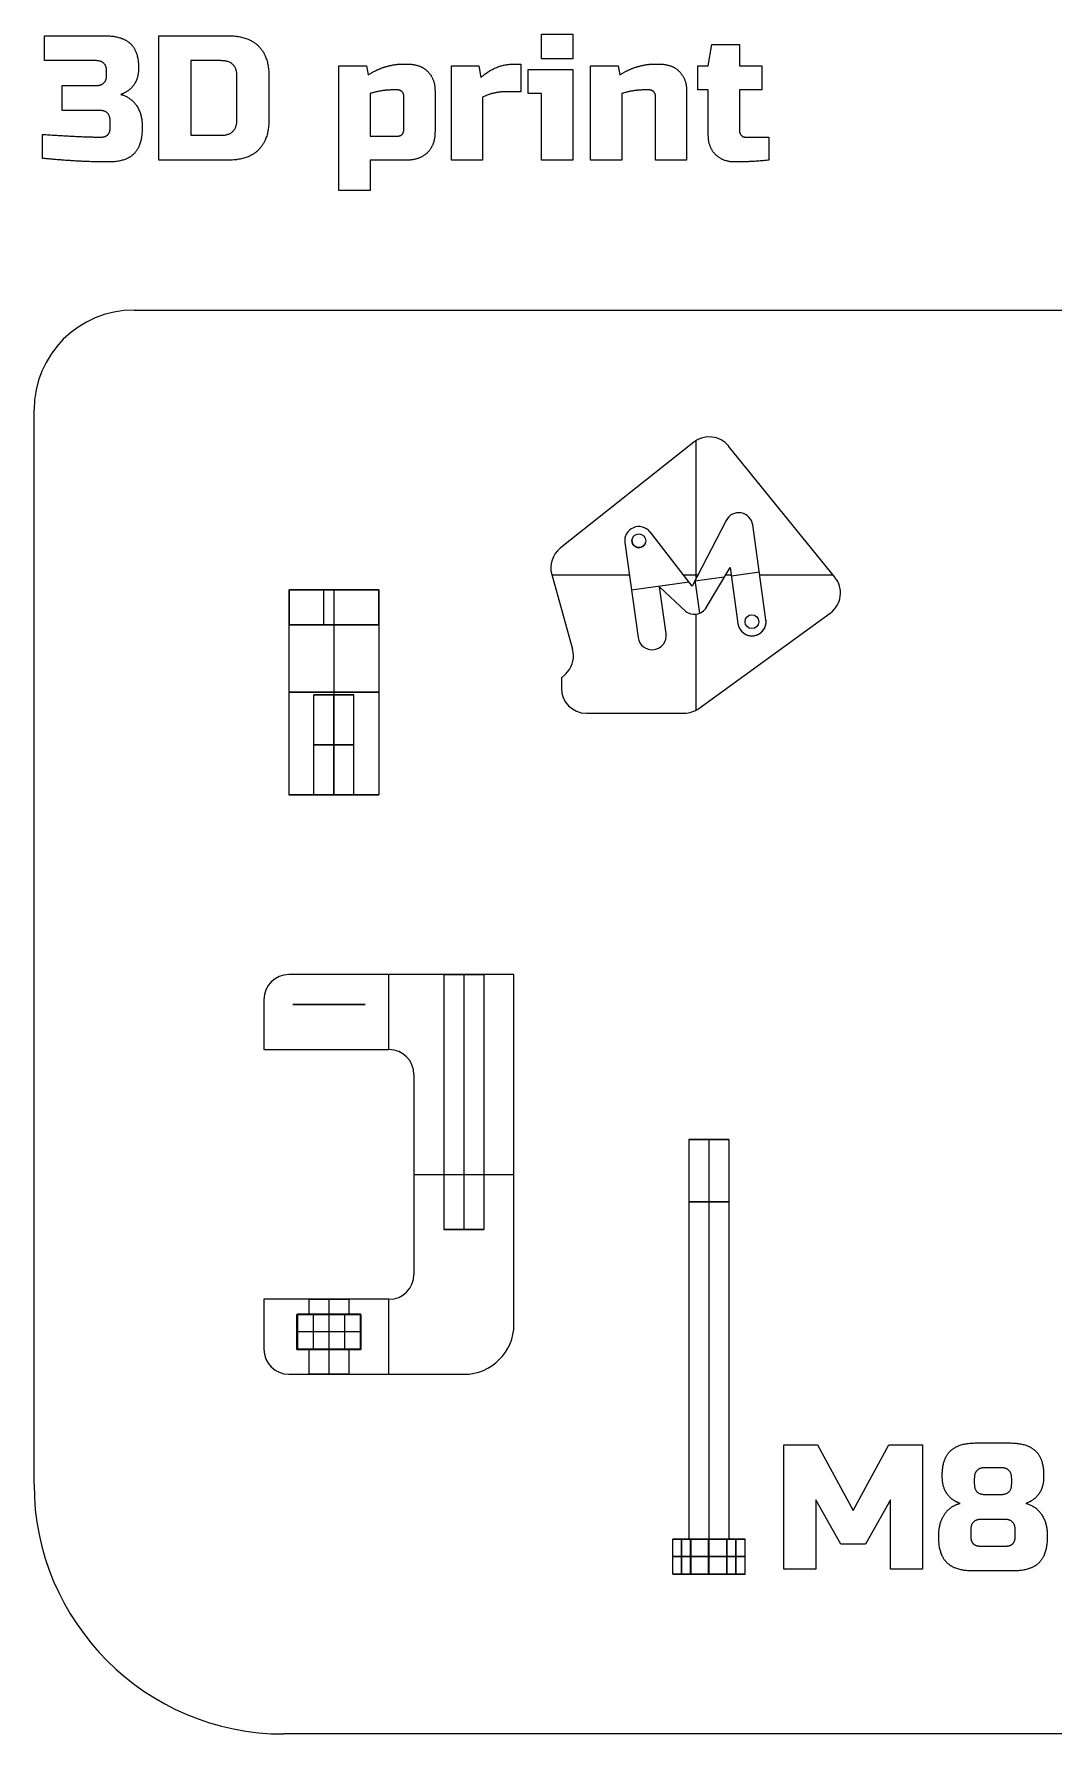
# Model space of a CAD drawing. Header units: millimetres. Extents: x -428 to 298, y -146 to 695.
# Drawn here: x -428 to -224, y -146 to 194.3 of the extents above; entities that cross this region are included whole.
import ezdxf

# ---------------------------------------------------------------- set-up
doc = ezdxf.new("R2010")
doc.units = ezdxf.units.MM
doc.header["$MEASUREMENT"] = 0
doc.layers.add('Predefinito', color=18, linetype='Continuous', true_color=0x000000)

msp = doc.modelspace()

# ---------------------------------------------------------------- linework, layer by layer
at = {"layer": 'Predefinito'}
for p, q in [((-326.47, 194.25), (-320.25, 194.25)), ((-326.47, 189.28), (-326.47, 194.25)), ((-320.25, 194.25), (-320.25, 189.28)), ((-425.93, 188.92), (-425.93, 193.9)), ((-425.93, 193.9), (-413.84, 193.9)), ((-403.05, 169), (-403.05, 193.9)), ((-403.05, 193.9), (-389.18, 193.9)), ((-293.12, 187.85), (-292.4, 192.12)), ((-292.4, 192.12), (-286.89, 192.12)), ((-286.89, 192.12), (-286.89, 187.85)), ((-415.62, 188.92), (-425.93, 188.92)), ((-390.6, 188.92), (-396.65, 188.92)), ((-396.65, 188.92), (-396.65, 173.98)), ((-367, 162.95), (-367, 187.85)), ((-367, 187.85), (-361.49, 187.85)), ((-361.49, 187.85), (-361.13, 186.07)), ((-354.73, 188.21), (-353.13, 188.21)), ((-344.52, 169), (-344.52, 187.85)), ((-344.52, 187.85), (-339, 187.85)), ((-339, 187.85), (-338.65, 185.54)), ((-332.25, 188.21), (-330.64, 188.21)), ((-330.64, 188.21), (-330.64, 182.7)), ((-329.14, 182.34), (-329.14, 187.14)), ((-329.14, 187.14), (-320.25, 187.14)), ((-320.25, 189.28), (-326.47, 189.28)), ((-320.25, 187.14), (-320.25, 169)), ((-316.67, 169), (-316.67, 187.85)), ((-316.67, 187.85), (-311.15, 187.85)), ((-311.15, 187.85), (-310.8, 186.07)), ((-304.39, 188.21), (-302.79, 188.21)), ((-295.25, 183.05), (-295.25, 187.85)), ((-295.25, 187.85), (-293.12, 187.85)), ((-286.89, 187.85), (-282.44, 187.85)), ((-282.44, 187.85), (-282.44, 183.05)), ((-422.38, 178.96), (-422.38, 183.94)), ((-422.38, 183.94), (-415.62, 183.94)), ((-413.48, 186.07), (-413.48, 186.79)), ((-387.4, 177.18), (-387.4, 185.72)), ((-381, 185.72), (-381, 177.18)), ((-360.77, 182.34), (-360.77, 173.8)), ((-355.26, 183.05), (-356.51, 183.05)), ((-354.02, 175.22), (-354.02, 181.8)), ((-347.79, 182.87), (-347.79, 174.69)), ((-338.29, 181.63), (-338.29, 169)), ((-330.64, 182.7), (-333.67, 182.7)), ((-326.47, 182.34), (-329.14, 182.34)), ((-326.47, 169), (-326.47, 182.34)), ((-310.44, 182.34), (-310.44, 169)), ((-304.93, 183.05), (-306.17, 183.05)), ((-303.68, 169), (-303.68, 181.8)), ((-297.46, 182.87), (-297.46, 169)), ((-293.12, 183.05), (-295.25, 183.05)), ((-293.12, 173.98), (-293.12, 183.05)), ((-282.44, 183.05), (-286.89, 183.05)), ((-286.89, 183.05), (-286.89, 174.87)), ((-414.91, 178.96), (-422.38, 178.96)), ((-426.29, 169.36), (-426.29, 174.16)), ((-412.77, 175.4), (-412.77, 176.83)), ((-406.37, 175.76), (-406.37, 175.4)), ((-396.65, 173.98), (-390.6, 173.98)), ((-360.77, 173.8), (-355.44, 173.8)), ((-285.64, 173.62), (-281.02, 173.62)), ((-281.02, 173.62), (-281.02, 169)), ((-389.18, 169), (-403.05, 169)), ((-360.77, 169), (-360.77, 162.95)), ((-353.48, 169), (-360.77, 169)), ((-338.29, 169), (-344.52, 169)), ((-320.25, 169), (-326.47, 169)), ((-310.44, 169), (-316.67, 169)), ((-297.46, 169), (-303.68, 169)), ((-360.77, 162.95), (-367, 162.95)), ((-408, 139), (-19, 139)), ((-428, -96), (-428, 119)), ((-296.04, 112.53), (-322.74, 91.32)), ((-296.04, 112.53, 2), (-322.74, 91.32, 2)), ((-296.04, 112.53, 1), (-322.74, 91.32, 1)), ((-296.04, 112.53), (-296.04, 112.53, 2)), ((-295.65, 112.82), (-295.65, 85.06)), ((-295.65, 112.82, 2), (-295.65, 85.06, 2)), ((-292.39, 113.59), (-292.39, 113.59, 2)), ((-267.79, 85.51), (-289.05, 111.77)), ((-289.05, 111.77), (-289.05, 111.77, 2)), ((-267.79, 85.51, 2), (-289.05, 111.77, 2)), ((-267.79, 85.51, 1), (-289.05, 111.77, 1)), ((-309.39, 101.93), (-309.39, 101.93, 2)), ((-308.11, 95.45, 2), (-308.11, 95.45, 4)), ((-289.54, 96.91), (-296.33, 83.73)), ((-289.54, 96.91, 4), (-296.33, 83.73, 4)), ((-289.54, 96.91, 2), (-296.33, 83.73, 2)), ((-289.54, 96.91, 2), (-289.54, 96.91, 4)), ((-286.55, 98.4, 2), (-286.55, 98.4, 4)), ((-281.59, 77.01), (-284.23, 96)), ((-281.59, 77.01, 4), (-284.23, 96, 4)), ((-281.59, 77.01, 2), (-284.23, 96, 2)), ((-284.23, 96, 2), (-284.23, 96, 4)), ((-278.42, 98.64), (-278.42, 98.64, 2)), ((-309.81, 92.45), (-307.17, 73.46)), ((-309.81, 92.45, 4), (-307.17, 73.46, 4)), ((-309.81, 92.45, 2), (-307.17, 73.46, 2)), ((-309.81, 92.45, 2), (-309.81, 92.45, 4)), ((-308.35, 93.18, 2), (-308.35, 93.18, 4)), ((-306.67, 94.18, 2), (-306.67, 94.18, 4)), ((-305.67, 92.5, 2), (-305.67, 92.5, 4)), ((-296.33, 83.73), (-304.77, 94.58)), ((-296.33, 83.73, 4), (-304.77, 94.58, 4)), ((-296.33, 83.73, 2), (-304.77, 94.58, 2)), ((-304.77, 94.58, 2), (-304.77, 94.58, 4)), ((-324.38, 88.95), (-324.38, 88.95, 2)), ((-322.74, 91.32), (-322.74, 91.32, 2)), ((-307.35, 91.5, 2), (-307.35, 91.5, 4)), ((-300.55, 89.15, 2), (-300.55, 89.15, 4)), ((-292.94, 90.32, 2), (-292.94, 90.32, 4)), ((-324.44, 86.06), (-324.44, 86.06, 2)), ((-324.44, 86.06), (-320.27, 71.15)), ((-324.44, 86.06, 2), (-320.27, 71.15, 2)), ((-324.44, 86.06, 1), (-320.27, 71.15, 1)), ((-308.91, 85.97), (-324.41, 85.97)), ((-308.91, 85.97, 2), (-324.41, 85.97, 2)), ((-295.18, 85.97), (-298.07, 85.97)), ((-295.18, 85.97, 2), (-298.07, 85.97, 2)), ((-289.92, 85.54), (-295.83, 84.71)), ((-289.92, 85.54, 4), (-295.83, 84.71, 4)), ((-293.69, 79.23), (-288.75, 87.48)), ((-293.69, 79.23, 4), (-288.75, 87.48, 4)), ((-293.69, 79.23, 2), (-288.75, 87.48, 2)), ((-288.54, 85.97), (-289.66, 85.97)), ((-288.54, 85.97, 2), (-289.66, 85.97, 2)), ((-288.75, 87.48), (-287.19, 76.24)), ((-288.75, 87.48, 4), (-287.19, 76.24, 4)), ((-288.75, 87.48, 2), (-287.19, 76.24, 2)), ((-288.75, 87.48, 2), (-288.75, 87.48, 4)), ((-282.91, 86.51), (-288.51, 85.73)), ((-282.91, 86.51, 4), (-288.51, 85.73, 4)), ((-282.91, 86.51, 2), (-282.91, 86.51, 4)), ((-268.16, 85.97), (-282.83, 85.97)), ((-268.16, 85.97, 2), (-282.83, 85.97, 2)), ((-267.79, 85.51), (-267.79, 85.51, 2)), ((-376.94, 83, 41), (-376.94, 76, 41)), ((-376.94, 76, 39), (-376.94, 83, 39)), ((-376.94, 83, 41), (-359.06, 83, 41)), ((-359.06, 83, 39), (-376.94, 83, 39)), ((-370, 76, 41), (-370, 83, 41)), ((-370, 76, 39), (-370, 83, 39)), ((-368, 83, 31), (-368, 83, 39)), ((-368, 83, 49), (-368, 42, 49)), ((-368, 83, 31), (-368, 42, 31)), ((-368, 83, 41), (-368, 83, 49)), ((-359.06, 76, 41), (-359.06, 83, 41)), ((-359.06, 83, 39), (-359.06, 76, 39)), ((-296.98, 84.56), (-308.49, 82.96)), ((-296.98, 84.56, 4), (-308.49, 82.96, 4)), ((-308.49, 82.96, 2), (-308.49, 82.96, 4)), ((-301.57, 74.24), (-302.87, 83.59)), ((-301.57, 74.24, 4), (-302.87, 83.59, 4)), ((-302.87, 83.59), (-297.65, 78.68)), ((-302.87, 83.59, 4), (-297.65, 78.68, 4)), ((-301.57, 74.24, 2), (-302.87, 83.59, 2)), ((-302.87, 83.59, 2), (-297.65, 78.68, 2)), ((-302.87, 83.59, 2), (-302.87, 83.59, 4)), ((-296.33, 83.73, 2), (-296.33, 83.73, 4)), ((-294.81, 78.34), (-295.72, 84.92)), ((-294.81, 78.34, 4), (-295.72, 84.92, 4)), ((-291.22, 83.35, 2), (-291.22, 83.35, 4)), ((-287.97, 81.86, 2), (-287.97, 81.86, 4)), ((-266.72, 81.71), (-266.72, 81.71, 2)), ((-322.36, 78.61), (-322.36, 78.61, 2)), ((-302.22, 78.92, 2), (-302.22, 78.92, 4)), ((-300.26, 81.13, 2), (-300.26, 81.13, 4)), ((-297.65, 78.68, 2), (-297.65, 78.68, 4)), ((-295, 59.26), (-268.74, 78.31)), ((-295, 59.26, 2), (-268.74, 78.31, 2)), ((-295, 59.26, 1), (-268.74, 78.31, 1)), ((-293.69, 79.23, 2), (-293.69, 79.23, 4)), ((-268.74, 78.31), (-268.74, 78.31, 2)), ((-377, 76, 40), (-359, 76, 40)), ((-377, 76, 40), (-377, 42, 40)), ((-376.94, 76, 41), (-359.06, 76, 41)), ((-359.06, 76, 39), (-376.94, 76, 39)), ((-370, 76, 39), (-370, 76, 41)), ((-359, 76, 40), (-359, 42, 40)), ((-295.65, 78.12), (-295.65, 58.86)), ((-295.65, 78.12, 2), (-295.65, 58.86, 2)), ((-295.56, 78.13, 2), (-295.56, 78.13, 4)), ((-287.19, 76.24, 2), (-287.19, 76.24, 4)), ((-285.73, 76.97, 2), (-285.73, 76.97, 4)), ((-284.73, 75.29, 2), (-284.73, 75.29, 4)), ((-284.05, 77.96, 2), (-284.05, 77.96, 4)), ((-283.05, 76.29, 2), (-283.05, 76.29, 4)), ((-281.59, 77.01, 2), (-281.59, 77.01, 4)), ((-307.17, 73.46, 2), (-307.17, 73.46, 4)), ((-301.57, 74.24, 2), (-301.57, 74.24, 4)), ((-284, 73.82, 2), (-284, 73.82, 4)), ((-320.27, 71.15), (-320.27, 71.15, 2)), ((-320.2, 68.75), (-320.2, 68.75, 2)), ((-303.98, 71.05, 2), (-303.98, 71.05, 4)), ((-281.87, 68.79), (-281.87, 68.79, 2)), ((-321.83, 66.01), (-322.52, 65.42)), ((-321.83, 66.01, 2), (-322.52, 65.42, 2)), ((-321.83, 66.01, 1), (-322.52, 65.42, 1)), ((-322.52, 65.42), (-322.52, 65.42, 2)), ((-322.52, 65.42), (-322.52, 63.31)), ((-322.52, 65.42, 2), (-322.52, 63.31, 2)), ((-322.52, 65.42, 1), (-322.52, 63.31, 1)), ((-322.18, 65.71), (-322.18, 65.71, 2)), ((-321.83, 66.01), (-321.83, 66.01, 2)), ((-321.53, 66.29), (-321.53, 66.29, 2)), ((-321.26, 66.59), (-321.26, 66.59, 2)), ((-372, 42, 40), (-372, 62, 40)), ((-372, 62, 40), (-364, 62, 40)), ((-368, 42, 36), (-368, 62, 36)), ((-368, 42, 44), (-368, 62, 44)), ((-368, 62, 44), (-368, 62, 36)), ((-364, 42, 40), (-364, 62, 40)), ((-322.52, 64.36), (-322.52, 64.36, 2)), ((-322.52, 63.31), (-322.52, 63.31, 2)), ((-321.06, 59.77), (-321.06, 59.77, 2)), ((-317.52, 58.31), (-317.52, 58.31, 2)), ((-317.52, 58.31), (-297.93, 58.31)), ((-317.52, 58.31, 2), (-297.93, 58.31, 2)), ((-317.52, 58.31, 1), (-297.93, 58.31, 1)), ((-307.73, 58.31), (-307.73, 58.31, 2)), ((-297.93, 58.31), (-297.93, 58.31, 2)), ((-296.39, 58.55), (-296.39, 58.55, 2)), ((-295, 59.26), (-295, 59.26, 2)), ((-377, 42, 40), (-372, 42, 40)), ((-368, 42, 31), (-368, 42, 36)), ((-368, 42, 44), (-368, 42, 49)), ((-364, 42, 40), (-359, 42, 40)), ((-380.54, 4.54), (-380.54, 4.54, 16)), ((-332, 6), (-377, 6)), ((-377, 6), (-377, 6, 16)), ((-332, 6, 16), (-377, 6, 16)), ((-346, 6, 8), (-377, 6, 8)), ((-357, -9), (-357, 6)), ((-357, -9, 16), (-357, 6, 16)), ((-354.5, 6), (-354.5, 6, 16)), ((-346, 6, 8), (-346, -45, 8)), ((-342, 6, 12), (-342, -45, 12)), ((-342, 6, 4), (-342, -45, 4)), ((-338, 6, 8), (-338, -45, 8)), ((-332, 6, 8), (-338, 6, 8)), ((-332, 6), (-332, 6, 16)), ((-332, -64), (-332, 6)), ((-332, -64, 16), (-332, 6, 16)), ((-332, -64, 8), (-332, 6, 8)), ((-382, 1), (-382, 1, 16)), ((-382, 1), (-382, -9)), ((-382, 1, 16), (-382, -9, 16)), ((-382, 1, 8), (-382, -9, 8)), ((-382, -4), (-382, -4, 16)), ((-382, -9), (-357, -9)), ((-382, -9, 16), (-357, -9, 16)), ((-382, -9), (-382, -9, 16)), ((-382, -9, 8), (-357, -9, 8)), ((-369.5, -9), (-369.5, -9, 16)), ((-357, -9), (-357, -9, 16)), ((-353.46, -10.46), (-353.46, -10.46, 16)), ((-352, -14), (-352, -14, 16)), ((-352, -14), (-352, -54)), ((-352, -14, 16), (-352, -54, 16)), ((-352, -14, 8), (-352, -54, 8)), ((-297, -27, 8), (-297, -107, 8)), ((-293, -27, 12), (-293, -107, 12)), ((-293, -27, 4), (-293, -107, 4)), ((-289, -27, 8), (-289, -107, 8)), ((-352, -34), (-352, -34, 16)), ((-352, -34), (-332, -34)), ((-352, -34, 16), (-332, -34, 16)), ((-332, -34), (-332, -34, 16)), ((-346, -45, 8), (-338, -45, 8)), ((-342, -45, 4), (-342, -45, 12)), ((-352, -54), (-352, -54, 16)), ((-353.46, -57.54), (-353.46, -57.54, 16)), ((-357, -59), (-382, -59)), ((-382, -59), (-382, -59, 16)), ((-357, -59, 16), (-382, -59, 16)), ((-382, -59), (-382, -69)), ((-382, -59, 16), (-382, -69, 16)), ((-373, -59, 8), (-382, -59, 8)), ((-382, -59, 8), (-382, -69, 8)), ((-373, -59, 8), (-373, -62, 8)), ((-369.5, -59), (-369.5, -59, 4.03)), ((-369.5, -59, 11.97), (-369.5, -59, 16)), ((-369, -59, 12), (-369, -62, 12)), ((-369, -59, 4), (-369, -62, 4)), ((-365, -59, 8), (-365, -62, 8)), ((-357, -59, 8), (-365, -59, 8)), ((-357, -59), (-357, -59, 16)), ((-357, -74), (-357, -59)), ((-357, -74, 16), (-357, -59, 16)), ((-382, -64), (-382, -64, 16)), ((-375.43, -62.02, 8.04), (-375.43, -62.02, 16)), ((-375.43, -62.02, 8.04), (-375.43, -69.06, 8.04)), ((-375.28, -62.02, 8.04), (-375.43, -62.02, 8.04)), ((-375.43, -69.06, 16), (-375.43, -62.02, 16)), ((-375.43, -62.02, 16), (-362.6, -62.02, 16)), ((-375.43, -62.02, 12.05), (-375.43, -69.06, 12.05)), ((-374.49, -62.02, 12.05), (-375.43, -62.02, 12.05)), ((-375.24, -62, 4.32), (-375.31, -62, 11.57)), ((-375.31, -62, 11.57), (-369.07, -62, 15.25)), ((-375.31, -62.02, 11.57), (-375.31, -62, 11.57)), ((-375.28, -62.02, 8.04), (-375.31, -62.02, 11.57)), ((-375.31, -62.02, 11.57), (-369.07, -62.02, 15.25)), ((-375.28, -69, 7.94), (-375.28, -62, 7.94)), ((-373, -62, 7.96), (-375.28, -62, 7.94)), ((-375.28, -62.02, 8.04), (-375.28, -69, 8.04)), ((-375.24, -69, 4.32), (-375.24, -62, 4.32)), ((-368.93, -62, 0.75), (-375.24, -62, 4.32)), ((-372.19, -62.02, 13.41), (-372.19, -62, 13.41)), ((-372.09, -69, 2.53), (-372.09, -62, 2.53)), ((-369.07, -62, 15.25), (-362.76, -62, 11.68)), ((-369.07, -62.02, 15.25), (-369.07, -62, 15.25)), ((-369.07, -62, 15.25), (-369.04, -62, 12)), ((-369.07, -62.02, 15.25), (-362.76, -62.02, 11.68)), ((-369.01, -62.02, 15.22), (-369.01, -62.02, 16)), ((-368.96, -62, 4), (-368.93, -62, 0.75)), ((-368.93, -69, 0.75), (-368.93, -62, 0.75)), ((-362.69, -62, 4.43), (-368.93, -62, 0.75)), ((-365.91, -62.02, 13.47), (-365.91, -62, 13.47)), ((-365.81, -69, 2.59), (-365.81, -62, 2.59)), ((-362.72, -62, 8.06), (-365, -62, 8.04)), ((-362.6, -62.02, 12.05), (-363.4, -62.02, 12.05)), ((-362.76, -62, 11.68), (-362.69, -62, 4.43)), ((-362.76, -62.02, 11.68), (-362.76, -62, 11.68)), ((-362.76, -62.02, 11.68), (-362.72, -62.02, 8.04)), ((-362.72, -62.02, 8.06), (-362.72, -62, 8.06)), ((-362.6, -62.02, 8.04), (-362.72, -62.02, 8.04)), ((-362.72, -69, 8.04), (-362.72, -62.02, 8.04)), ((-362.69, -69, 4.43), (-362.69, -62, 4.43)), ((-362.6, -69.06, 8.04), (-362.6, -62.02, 8.04)), ((-362.6, -62.02, 8.04), (-362.6, -62.02, 16)), ((-362.6, -62.02, 16), (-362.6, -69.06, 16)), ((-362.6, -69.06, 12.05), (-362.6, -62.02, 12.05)), ((-332, -64, 16), (-332, -64)), ((-375.43, -65.54, 8.04), (-375.43, -65.54, 16)), ((-375.43, -65.54, 8.04), (-375.28, -65.54, 8.04)), ((-375.24, -65.5, 4.32), (-375.28, -65.5, 8.04)), ((-368.93, -65.5, 0.75), (-375.24, -65.5, 4.32)), ((-362.69, -65.5, 4.43), (-368.93, -65.5, 0.75)), ((-362.72, -65.5, 8.04), (-362.69, -65.5, 4.43)), ((-362.72, -65.54, 8.04), (-362.6, -65.54, 8.04)), ((-362.6, -65.54, 8.04), (-362.6, -65.54, 16)), ((-382, -69), (-382, -69, 16)), ((-375.43, -69.06, 8.04), (-373, -69.06, 8.04)), ((-375.43, -69.06, 8.04), (-375.43, -69.06, 16)), ((-362.6, -69.06, 16), (-375.43, -69.06, 16)), ((-375.43, -69.06, 12.05), (-362.6, -69.06, 12.05)), ((-375.24, -69, 4.32), (-375.28, -69, 8.04)), ((-373, -69, 8.04), (-375.28, -69, 8.04)), ((-373, -69, 7.96), (-375.28, -69, 7.94)), ((-368.93, -69, 0.75), (-375.24, -69, 4.32)), ((-373, -69, 8.04), (-373, -69.06, 8.04)), ((-373, -69, 8), (-373, -74, 8)), ((-369.01, -69.06, 12), (-369.01, -69.06, 16)), ((-369, -69, 4), (-369, -74, 4)), ((-369, -69.06, 12), (-369, -74, 12)), ((-368.96, -69, 4), (-368.93, -69, 0.75)), ((-362.69, -69, 4.43), (-368.93, -69, 0.75)), ((-362.72, -69, 8.04), (-365, -69, 8.04)), ((-365, -69.06, 8.04), (-365, -69, 8.04)), ((-365, -69, 8), (-365, -74, 8)), ((-364.35, -69, 8.04), (-365, -69, 8.04)), ((-365, -69.06, 8.04), (-362.6, -69.06, 8.04)), ((-362.72, -69, 8.04), (-362.69, -69, 4.43)), ((-362.6, -69.06, 8.04), (-362.6, -69.06, 16)), ((-334.93, -71.07, 16), (-334.93, -71.07)), ((-380.54, -72.54), (-380.54, -72.54, 16)), ((-377, -74), (-377, -74, 16)), ((-377, -74), (-342, -74)), ((-377, -74, 16), (-342, -74, 16)), ((-377, -74, 8), (-373, -74, 8)), ((-365, -74, 8), (-342, -74, 8)), ((-354.5, -74), (-354.5, -74, 16)), ((-342, -74, 16), (-342, -74)), ((-278.01, -113), (-278.01, -88.1)), ((-278.01, -88.1), (-271.25, -88.1)), ((-271.25, -88.1), (-264.13, -101.26)), ((-264.13, -101.26), (-257.02, -88.1)), ((-257.02, -88.1), (-250.26, -88.1)), ((-250.26, -88.1), (-250.26, -113)), ((-239.56, -87.75), (-232.8, -87.75)), ((-246.32, -94.5), (-246.32, -94.15)), ((-239.91, -94.86), (-239.91, -95.93)), ((-234.58, -92.72), (-237.78, -92.72)), ((-232.44, -95.93), (-232.44, -94.86)), ((-226.04, -94.15), (-226.04, -94.5)), ((-237.78, -98.06), (-234.58, -98.06)), ((-266.62, -108.02), (-271.6, -99.13)), ((-271.6, -99.13), (-271.6, -113)), ((-256.66, -99.13), (-261.65, -108.02)), ((-256.66, -113), (-256.66, -99.13)), ((-240.62, -105.17), (-240.62, -106.6)), ((-233.87, -103.04), (-238.49, -103.04)), ((-231.73, -106.6), (-231.73, -105.17)), ((-300.25, -114, 7.93), (-300.25, -107, 7.93)), ((-296.57, -107, 1.69), (-300.25, -107, 7.93)), ((-300.25, -107, 7.93), (-296.68, -107, 14.24)), ((-297, -107, 8), (-300.21, -107, 8)), ((-298.47, -114, 11.09), (-298.47, -107, 11.09)), ((-298.41, -114, 4.81), (-298.41, -107, 4.81)), ((-296.68, -114, 14.24), (-296.68, -107, 14.24)), ((-296.68, -107, 14.24), (-289.43, -107, 14.31)), ((-296.57, -114, 1.69), (-296.57, -107, 1.69)), ((-289.32, -107, 1.76), (-296.57, -107, 1.69)), ((-293.06, -114, 14.28), (-293.06, -107, 14.28)), ((-293, -107, 1.72), (-293, -107, 4)), ((-293, -107, 12), (-293, -107, 14.28)), ((-292.94, -114, 1.72), (-292.94, -107, 1.72)), ((-289.43, -114, 14.31), (-289.43, -107, 14.31)), ((-289.43, -107, 14.31), (-285.75, -107, 8.07)), ((-289.32, -114, 1.76), (-289.32, -107, 1.76)), ((-285.75, -107, 8.07), (-289.32, -107, 1.76)), ((-285.79, -107, 8), (-289, -107, 8)), ((-287.59, -114, 11.19), (-287.59, -107, 11.19)), ((-287.53, -114, 4.91), (-287.53, -107, 4.91)), ((-285.75, -114, 8.07), (-285.75, -107, 8.07)), ((-261.65, -108.02), (-266.62, -108.02)), ((-247.03, -106.6), (-247.03, -106.24)), ((-238.84, -108.38), (-233.51, -108.38)), ((-225.33, -106.24), (-225.33, -106.6)), ((-296.57, -110.5, 1.69), (-300.25, -110.5, 7.93)), ((-300.25, -110.5, 7.93), (-296.68, -110.5, 14.24)), ((-296.68, -110.5, 14.24), (-289.43, -110.5, 14.31)), ((-289.32, -110.5, 1.76), (-296.57, -110.5, 1.69)), ((-289.43, -110.5, 14.31), (-285.75, -110.5, 8.07)), ((-285.75, -110.5, 8.07), (-289.32, -110.5, 1.76)), ((-296.57, -114, 1.69), (-300.25, -114, 7.93)), ((-300.25, -114, 7.93), (-296.68, -114, 14.24)), ((-297, -114, 8), (-300.21, -114, 8)), ((-289, -114, 8), (-297, -114, 8)), ((-296.68, -114, 14.24), (-289.43, -114, 14.31)), ((-289.32, -114, 1.76), (-296.57, -114, 1.69)), ((-293, -114, 1.72), (-293, -114, 4)), ((-293, -114, 12), (-293, -114, 14.28)), ((-293, -114, 4), (-293, -114, 12)), ((-289.43, -114, 14.31), (-285.75, -114, 8.07)), ((-285.75, -114, 8.07), (-289.32, -114, 1.76)), ((-285.79, -114, 8), (-289, -114, 8)), ((-271.6, -113), (-278.01, -113)), ((-250.26, -113), (-256.66, -113)), ((-232.09, -113.36), (-240.27, -113.36)), ((-19, -146), (-378, -146))]:
    msp.add_line(p, q, dxfattribs=at)
at = {"layer": 'Predefinito', "extrusion": (0, 1, 0)}
msp.add_lwpolyline([(361.75, 8.07), (365.43, 14.31), (372.68, 14.24), (376.25, 7.93), (372.57, 1.69), (365.32, 1.76), (361.75, 8.07)], dxfattribs=at)
at = {"layer": 'Predefinito'}
for centre in [(-307.01, 92.84), (-307.01, 92.84, 4), (-307.01, 92.84, 2), (-284.39, 76.63), (-284.39, 76.63, 4), (-284.39, 76.63, 2)]:
    msp.add_circle(centre, 1.38, dxfattribs=at)
at = {"layer": 'Predefinito', "extrusion": (0, 1, 0)}
for centre, radius in [((368, 40, 62.5), 9), ((368, 40, 62), 4), ((368, 40, 52), 4), ((368, 40, 42), 9), ((368, 40, 42), 4), ((342, 8, 6), 4), ((293, 8, -39.5), 4), ((342, 8, -45), 4), ((293, 8, -107), 4), ((293, 8, -114), 4)]:
    msp.add_circle(centre, radius, dxfattribs=at)
at = {"layer": 'Predefinito'}
for centre, radius, start, end in [((-408, 119), 20, 90, 180), ((-292.93, 108.62), 5, 38.991, 128.4722), ((-292.93, 108.62, 2), 5, 38.991, 128.4722), ((-292.93, 108.62, 1), 5, 38.991, 128.4722), ((-307.01, 92.84), 2.83, 37.8912, 187.907), ((-307.01, 92.84, 4), 2.83, 37.8912, 187.907), ((-307.01, 92.84, 2), 2.83, 37.8912, 187.907), ((-287.03, 95.61), 2.83, 7.907, 152.7257), ((-287.03, 95.61, 4), 2.83, 7.907, 152.7257), ((-287.03, 95.61, 2), 2.83, 7.907, 152.7257), ((-307.01, 92.84, 2), 1.38, 165.741, 345.741), ((-319.63, 87.41), 5, 128.4722, 195.6274), ((-319.63, 87.41, 2), 5, 128.4722, 195.6274), ((-319.63, 87.41, 1), 5, 128.4722, 195.6274), ((-271.68, 82.36), 5, 305.9639, 38.991), ((-271.68, 82.36, 2), 5, 305.9639, 38.991), ((-271.68, 82.36, 1), 5, 305.9639, 38.991), ((-295.95, 80.93), 2.83, 232.907, 322.907), ((-295.95, 80.93, 4), 2.83, 232.907, 322.907), ((-295.95, 80.93, 2), 2.83, 232.907, 322.907), ((-284.39, 76.63), 2.83, 187.907, 7.907), ((-284.39, 76.63, 4), 2.83, 187.907, 7.907), ((-304.37, 73.85), 2.83, 187.907, 7.907), ((-304.37, 73.85, 4), 2.83, 187.907, 7.907), ((-304.37, 73.85, 2), 2.83, 187.907, 7.907), ((-325.09, 69.81), 5, 319.9157, 15.6274), ((-325.09, 69.81, 2), 5, 319.9157, 15.6274), ((-325.09, 69.81, 1), 5, 319.9157, 15.6274), ((-325.09, 69.81), 5, 310.6013, 319.9157), ((-325.09, 69.81, 2), 5, 310.6013, 319.9157), ((-325.09, 69.81, 1), 5, 310.6013, 319.9157), ((-317.52, 63.31), 5, 180, 270), ((-317.52, 63.31, 2), 5, 180, 270), ((-317.52, 63.31, 1), 5, 180, 270), ((-297.93, 63.31), 5, 270, 305.9639), ((-297.93, 63.31, 2), 5, 270, 305.9639), ((-297.93, 63.31, 1), 5, 270, 305.9639), ((-377, 1), 5, 90, 180), ((-377, 1, 16), 5, 90, 180), ((-377, 1, 8), 5, 90, 180), ((-357, -14), 5, 360, 90), ((-357, -14, 16), 5, 360, 90), ((-357, -14, 8), 5, 360, 90), ((-357, -54), 5, 270, 0), ((-357, -54, 16), 5, 270, 0), ((-357, -54, 8), 5, 270, 0), ((-342, -64), 10, 270, 0), ((-342, -64, 16), 10, 270, 0), ((-342, -64, 8), 10, 270, 360), ((-377, -69), 5, 180, 270), ((-377, -69, 16), 5, 180, 270), ((-377, -69, 8), 5, 180, 270), ((-378, -96), 50, 180, 270)]:
    msp.add_arc(centre, radius, start, end, dxfattribs=at)
at = {"layer": 'Predefinito', "extrusion": (2.38323e-15, 1, -8.88178e-16)}
msp.add_arc((368, 40, 83), 9, 186.3794, 353.6206, dxfattribs=at)
at = {"layer": 'Predefinito', "extrusion": (-1.58882e-15, 1, 5.32907e-15)}
msp.add_arc((368, 40, 83), 9, 6.3794, 173.6206, dxfattribs=at)
at = {"layer": 'Predefinito', "extrusion": (-1.78598e-15, 1, -1.75703e-15)}
msp.add_arc((369, 8, -69), 4, 180, 0.6244, dxfattribs=at)
at = {"layer": 'Predefinito', "extrusion": (-3.59087e-10, 1, -2.28269e-12)}
msp.add_arc((369, 8, -69), 4, 179.3756, 180, dxfattribs=at)
at = {"layer": 'Predefinito'}
for points in [[(-413.84, 193.9), (-410.35, 193.9), (-408.72, 192.32)], [(-408.72, 192.32), (-407.08, 190.73), (-407.08, 187.5)], [(-389.18, 193.9), (-385.16, 193.9), (-383.08, 191.82)], [(-383.08, 191.82), (-381, 189.74), (-381, 185.72)], [(-413.48, 186.79), (-413.48, 188.92), (-415.62, 188.92)], [(-407.08, 187.5), (-407.08, 185.36), (-408.06, 184.03)], [(-387.4, 185.72), (-387.4, 188.92), (-390.6, 188.92)], [(-361.13, 186.07), (-359.46, 187.18), (-357.7, 187.69)], [(-357.7, 187.69), (-355.94, 188.21), (-354.73, 188.21)], [(-353.13, 188.21), (-350.71, 188.21), (-349.25, 186.75)], [(-338.65, 185.54), (-335.59, 188.21), (-332.25, 188.21)], [(-310.8, 186.07), (-309.12, 187.18), (-307.36, 187.69)], [(-307.36, 187.69), (-305.6, 188.21), (-304.39, 188.21)], [(-302.79, 188.21), (-300.37, 188.21), (-298.91, 186.75)], [(-415.62, 183.94), (-413.48, 183.94), (-413.48, 186.07)], [(-408.06, 184.03), (-409.04, 182.7), (-410.64, 182.16)], [(-349.25, 186.75), (-347.79, 185.29), (-347.79, 182.87)], [(-298.91, 186.75), (-297.46, 185.29), (-297.46, 182.87)], [(-410.64, 182.16), (-407.76, 181.38), (-406.72, 178.32)], [(-356.51, 183.05), (-358.39, 183.05), (-360.77, 182.34)], [(-354.37, 182.69), (-354.73, 183.05), (-355.26, 183.05)], [(-354.02, 181.8), (-354.02, 182.34), (-354.37, 182.69)], [(-333.67, 182.7), (-335.91, 182.7), (-338.29, 181.63)], [(-306.17, 183.05), (-308.06, 183.05), (-310.44, 182.34)], [(-304.04, 182.69), (-304.39, 183.05), (-304.93, 183.05)], [(-303.68, 181.8), (-303.68, 182.34), (-304.04, 182.69)], [(-412.77, 176.83), (-412.77, 178.96), (-414.91, 178.96)], [(-406.72, 178.32), (-406.37, 177.22), (-406.37, 175.76)], [(-390.6, 173.98), (-387.4, 173.98), (-387.4, 177.18)], [(-381, 177.18), (-381, 173.16), (-383.08, 171.08)], [(-426.29, 174.16), (-418.43, 173.62), (-414.55, 173.62)], [(-414.55, 173.62), (-413.73, 173.62), (-413.25, 174.1)], [(-413.25, 174.1), (-412.77, 174.58), (-412.77, 175.4)], [(-406.37, 175.4), (-406.37, 171.92), (-408.01, 170.28)], [(-355.44, 173.8), (-354.02, 173.8), (-354.02, 175.22)], [(-347.79, 174.69), (-347.79, 172.02), (-349.3, 170.51)], [(-291.66, 170.1), (-293.12, 171.56), (-293.12, 173.98)], [(-286.89, 174.87), (-286.89, 174.34), (-286.53, 173.98)], [(-286.53, 173.98), (-286.18, 173.62), (-285.64, 173.62)], [(-408.01, 170.28), (-409.64, 168.64), (-413.13, 168.64)], [(-383.08, 171.08), (-385.16, 169), (-389.18, 169)], [(-349.3, 170.51), (-350.82, 169), (-353.48, 169)], [(-413.13, 168.64), (-419.07, 168.64), (-426.29, 169.36)], [(-287.78, 168.64), (-290.2, 168.64), (-291.66, 170.1)], [(-281.02, 169), (-284.47, 168.64), (-287.78, 168.64)], [(-244.68, -89.33), (-243.04, -87.75), (-239.56, -87.75)], [(-232.8, -87.75), (-229.31, -87.75), (-227.68, -89.33)], [(-246.32, -94.15), (-246.32, -90.91), (-244.68, -89.33)], [(-227.68, -89.33), (-226.04, -90.91), (-226.04, -94.15)], [(-245.34, -97.97), (-246.32, -96.64), (-246.32, -94.5)], [(-237.78, -92.72), (-239.91, -92.72), (-239.91, -94.86)], [(-232.44, -94.86), (-232.44, -92.72), (-234.58, -92.72)], [(-226.04, -94.5), (-226.04, -96.64), (-227.02, -97.97)], [(-242.76, -99.84), (-244.36, -99.3), (-245.34, -97.97)], [(-239.91, -95.93), (-239.91, -98.06), (-237.78, -98.06)], [(-234.58, -98.06), (-232.44, -98.06), (-232.44, -95.93)], [(-227.02, -97.97), (-228, -99.3), (-229.6, -99.84)], [(-247.03, -106.24), (-247.03, -103.54), (-245.67, -101.76)], [(-245.67, -101.76), (-244.61, -100.34), (-242.76, -99.84)], [(-229.6, -99.84), (-226.72, -100.62), (-225.68, -103.68)], [(-238.49, -103.04), (-240.62, -103.04), (-240.62, -105.17)], [(-231.73, -105.17), (-231.73, -103.04), (-233.87, -103.04)], [(-225.68, -103.68), (-225.33, -104.78), (-225.33, -106.24)], [(-245.39, -111.72), (-247.03, -110.08), (-247.03, -106.6)], [(-240.62, -106.6), (-240.62, -107.42), (-240.14, -107.9)], [(-240.14, -107.9), (-239.66, -108.38), (-238.84, -108.38)], [(-233.51, -108.38), (-232.69, -108.38), (-232.21, -107.9)], [(-232.21, -107.9), (-231.73, -107.42), (-231.73, -106.6)], [(-225.33, -106.6), (-225.33, -110.08), (-226.96, -111.72)], [(-240.27, -113.36), (-243.76, -113.36), (-245.39, -111.72)], [(-226.96, -111.72), (-228.6, -113.36), (-232.09, -113.36)]]:
    msp.add_open_spline(points, degree=2, dxfattribs=at)
at = {"layer": 'Predefinito', "extrusion": (2.55003e-13, -1, 7.24763e-27)}
msp.add_rational_spline([(-376.94, 76, 39), (-377, 76, 39.5), (-377, 76, 40), (-377, 76, 40.5), (-376.94, 76, 41)], [0.958351110402, 0.977437492638, 1, 0.977437487259, 0.958351101301], degree=2, knots=[-29.363366, -29.363366, -29.363366, -28.274334, -28.274334, -27.185302, -27.185302, -27.185302], dxfattribs=at)
at = {"layer": 'Predefinito', "extrusion": (5.08428e-13, 1, 2.83337e-14)}
msp.add_rational_spline([(-359.06, 76, 41), (-359, 76, 40.5), (-359, 76, 40)], [0.958351110402, 0.977437492638, 1], degree=2, dxfattribs=at)
at = {"layer": 'Predefinito', "extrusion": (-5.08428e-13, 1, 2.83337e-14)}
msp.add_rational_spline([(-359, 76, 40), (-359, 76, 39.5), (-359.06, 76, 39)], [1, 0.977437492638, 0.958351110402], degree=2, dxfattribs=at)
at = {"layer": 'Predefinito'}
msp.add_rational_spline([(-287.19, 76.24, 2), (-286.8, 73.43, 2), (-284, 73.82, 2), (-281.2, 74.21, 2), (-281.59, 77.01, 2)], [1, 0.707106781187, 1, 0.707106851018, 0.999999860338], degree=2, knots=[211.344536, 211.344536, 211.344536, 215.78742, 215.78742, 220.230302, 220.230302, 220.230302], dxfattribs=at)
at = {"layer": 'Predefinito', "extrusion": (2.66454e-15, -1, 1.77636e-15)}
msp.add_rational_spline([(-289, -27, 8), (-289, -27, 12), (-293, -27, 12), (-297, -27, 12), (-297, -27, 8), (-297, -27, 4), (-293, -27, 4), (-289, -27, 4), (-289, -27, 8)], [0.999999860338, 0.707106851018, 1, 0.707106781187, 1, 0.707106781187, 1, 0.707106851018, 0.999999860338], degree=2, knots=[0, 0, 0, 6.283185, 6.283185, 12.566371, 12.566371, 18.849557, 18.849557, 25.132741, 25.132741, 25.132741], dxfattribs=at)
at = {"layer": 'Predefinito', "extrusion": (-1.97215e-31, -1, 8.88178e-16)}
msp.add_rational_spline([(-365, -59, 8), (-365, -59, 12), (-369, -59, 12), (-373, -59, 12), (-373, -59, 8), (-373, -59, 4), (-369, -59, 4), (-365, -59, 4), (-365, -59, 8)], [0.999999860338, 0.707106851018, 1, 0.707106781187, 1, 0.707106781187, 1, 0.707106781187, 1], degree=2, knots=[0, 0, 0, 6.283184, 6.283184, 12.56637, 12.56637, 18.849556, 18.849556, 25.132741, 25.132741, 25.132741], dxfattribs=at)
at = {"layer": 'Predefinito', "extrusion": (0, -1, 0)}
for points in [[(-365, -62, 8), (-365, -62, 4), (-369, -62, 4), (-373, -62, 4), (-373, -62, 8), (-373, -62, 12), (-369, -62, 12), (-365, -62, 12), (-365, -62, 8)], [(-365, -74, 8), (-365, -74, 4), (-369, -74, 4), (-373, -74, 4), (-373, -74, 8), (-373, -74, 12), (-369, -74, 12), (-365, -74, 12), (-365, -74, 8)]]:
    msp.add_rational_spline(points, [1, 0.707106781187, 1, 0.707106781187, 1, 0.707106781187, 1, 0.707106851018, 0.999999860338], degree=2, knots=[-25.132741, -25.132741, -25.132741, -18.849556, -18.849556, -12.56637, -12.56637, -6.283184, -6.283184, 0, 0, 0], dxfattribs=at)
at = {"layer": 'Predefinito', "extrusion": (1.77646e-15, -1, 3.5725e-15)}
msp.add_rational_spline([(-365, -69.06, 8.04), (-365.04, -69.06, 12), (-369, -69.06, 12), (-372.96, -69.06, 12), (-373, -69.06, 8.04)], [0.995530631084, 0.709358780837, 1, 0.709358850131, 0.995530494627], degree=2, knots=[0.04831, 0.04831, 0.04831, 6.283186, 6.283186, 12.51806, 12.51806, 12.51806], dxfattribs=at)

doc.saveas('drawing.dxf')
